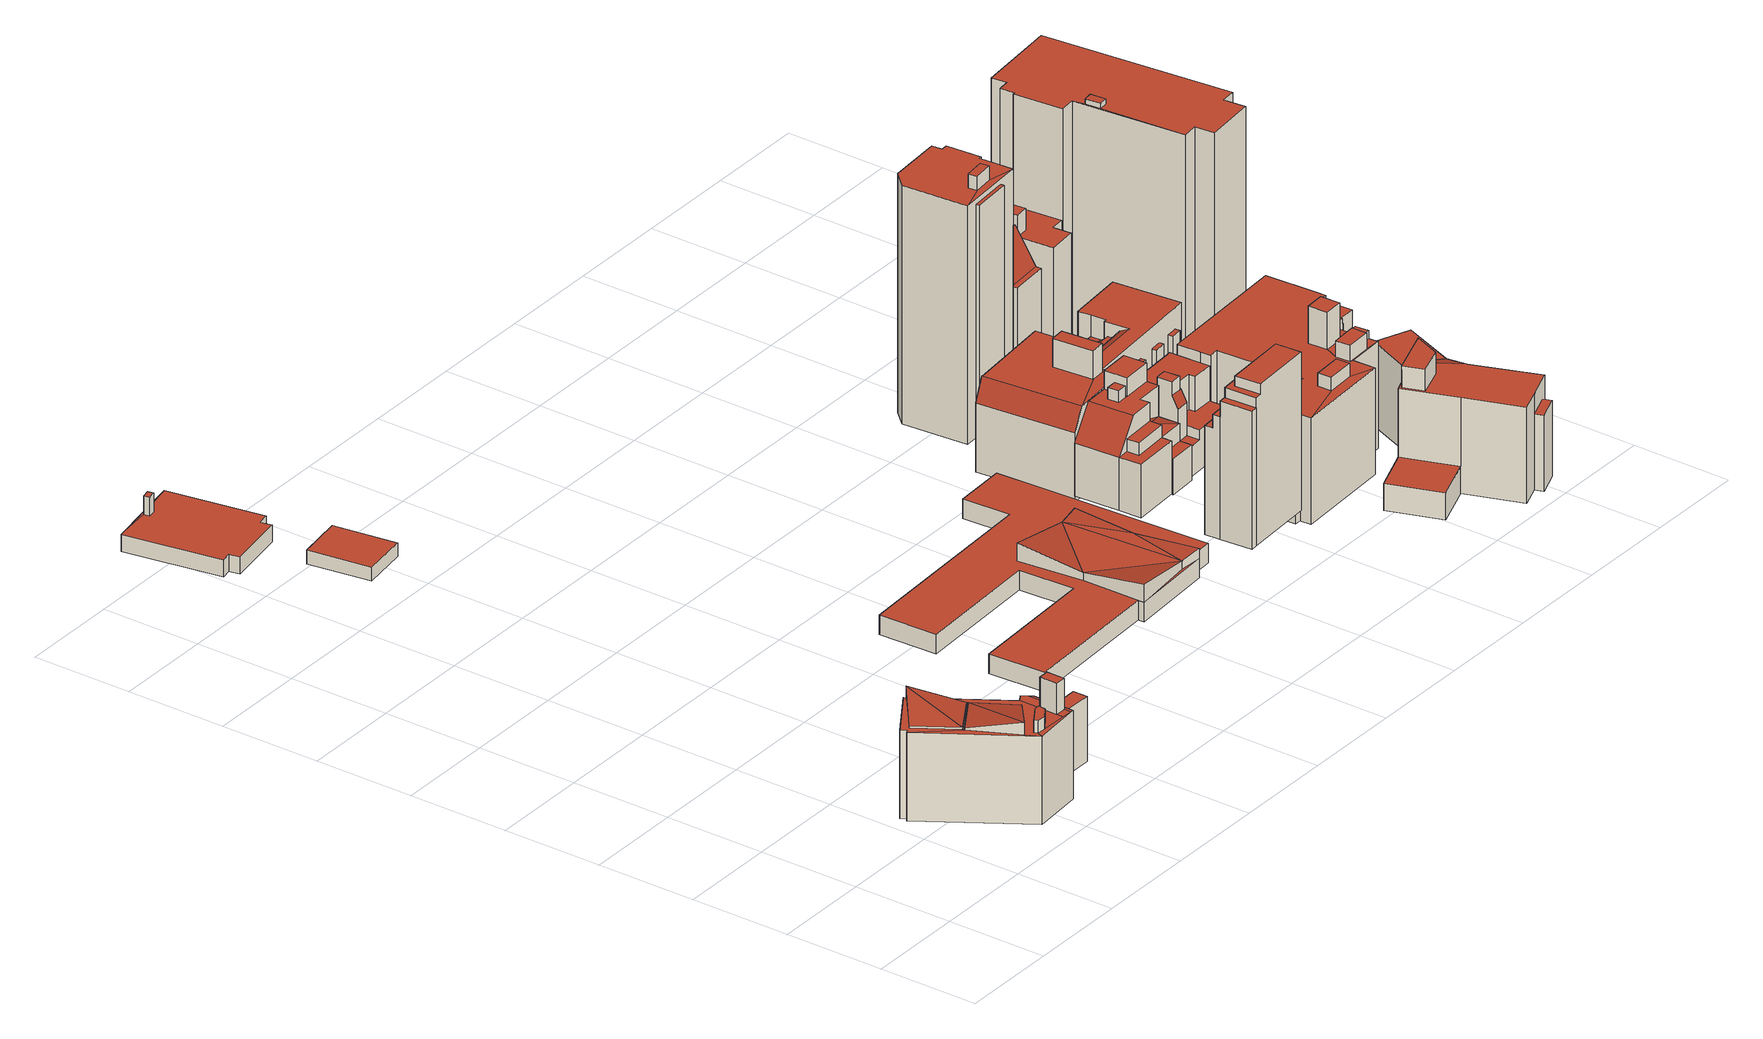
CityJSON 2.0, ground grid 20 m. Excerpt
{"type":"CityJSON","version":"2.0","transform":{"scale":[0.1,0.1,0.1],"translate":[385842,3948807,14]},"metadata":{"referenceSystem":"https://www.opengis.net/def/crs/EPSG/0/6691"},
"CityObjects":{
"building1":{"type":"Building","attributes":{"延べ面積換算係数":"1","大字・町コード":"46","町・丁目コード":"2","13+区市町村コード+大字・町コード+町・丁目コード":"13101046002","class":"3002","usage":"421","measuredHeight":23.8,"storeysAboveGround":5,"storeysBelowGround":0,"RiverFloodingRiskAttribute.description":"10","RiverFloodingRiskAttribute.rank":"1","RiverFloodingRiskAttribute.depth":0.02,"RiverFloodingRiskAttribute.adminType":"2","RiverFloodingRiskAttribute.scale":"2","LandSlideRiskAttribute.description":"1","LandSlideRiskAttribute.areaType":"2","BuildingDetailAttribute.buildingRoofEdgeArea":326.49,"BuildingDetailAttribute.fireproofStructureType":"1001","BuildingDetailAttribute.urbanPlanType":"21","BuildingDetailAttribute.areaClassificationType":"22","BuildingDetailAttribute.districtsAndZonesType":"10","BuildingDetailAttribute.landUseType":"214","BuildingDetailAttribute.detailedUsage":"1110","BuildingDetailAttribute.specifiedBuildingCoverageRate":80,"BuildingDetailAttribute.specifiedFloorAreaRate":500,"BuildingDetailAttribute.surveyYear":2021,"BuildingIDAttribute.prefecture":"13","BuildingIDAttribute.city":"13101"},"address":[{"country":"日本","locality":"東京都千代田区永田町二丁目"}],"geometry":[{"type":"Solid","lod":"2","boundaries":[[[[0,1,2,3,4,5,6,7,8]],[[9,10,11]],[[12,13,14,15]],[[16,17,18,19,20,21]],[[22,23,24,25,21,20,26,27,28,29,19,18,30,31,32,33,34,35,36,37,38,39,40]],[[41,42,43]],[[17,44,30,18]],[[10,45,11]],[[37,23,22,38]],[[46,47,48,49,50,51]],[[52,41,43]],[[37,36,21,25]],[[53,54,32,31,55]],[[53,55,44,17,16,56]],[[11,45,24,23]],[[31,12,15,55]],[[1,32,54,2]],[[50,27,26,51]],[[44,14,13,30]],[[41,52,39,38]],[[51,26,20,46]],[[5,21,36,6]],[[8,34,33,0]],[[55,15,14,44]],[[6,36,35,7]],[[3,56,16,4]],[[4,16,21,5]],[[0,33,32,1]],[[42,41,38,22]],[[45,10,25,24]],[[2,54,53,56,3]],[[9,11,23,37]],[[52,43,40,39]],[[48,29,28,49]],[[7,35,34,8]],[[49,28,27,50]],[[43,42,22,40]],[[46,20,19,47]],[[30,13,12,31]],[[47,19,29,48]],[[10,9,37,25]]]],"semantics":{"surfaces":[{"type":"GroundSurface"},{"type":"RoofSurface"},{"type":"WallSurface"}],"values":[[0,1,1,1,1,1,1,1,1,1,1,1,1,1,2,2,2,2,2,2,2,2,2,2,2,2,2,2,2,2,2,2,2,2,2,2,2,2,2,2,2]]}}]},
"building2":{"type":"Building","attributes":{"class":"9999","usage":"461","measuredHeight":-9999,"storeysAboveGround":9999,"storeysBelowGround":9999,"LandSlideRiskAttribute.description":"1","LandSlideRiskAttribute.areaType":"2","BuildingDetailAttribute.buildingRoofEdgeArea":-9999,"BuildingDetailAttribute.fireproofStructureType":"1011","BuildingDetailAttribute.urbanPlanType":"21","BuildingDetailAttribute.areaClassificationType":"22","BuildingDetailAttribute.districtsAndZonesType":"10","BuildingDetailAttribute.landUseType":"214","BuildingDetailAttribute.detailedUsage":"0","BuildingDetailAttribute.specifiedBuildingCoverageRate":80,"BuildingDetailAttribute.specifiedFloorAreaRate":500,"BuildingDetailAttribute.surveyYear":"0001","BuildingIDAttribute.prefecture":"13","BuildingIDAttribute.city":"13101"},"geometry":[{"type":"Solid","lod":"2","boundaries":[[[[57,58,59,60]],[[61,62,63,64]],[[57,64,63,58]],[[58,63,62,59]],[[59,62,61,60]],[[60,61,64,57]]]],"semantics":{"surfaces":[{"type":"GroundSurface"},{"type":"RoofSurface"},{"type":"WallSurface"}],"values":[[0,1,2,2,2,2]]}}]},
"building3":{"type":"Building","attributes":{"延べ面積換算係数":"1","大字・町コード":"46","町・丁目コード":"2","13+区市町村コード+大字・町コード+町・丁目コード":"13101046002","class":"3001","usage":"421","measuredHeight":7.1,"storeysAboveGround":1,"storeysBelowGround":0,"BuildingDetailAttribute.buildingRoofEdgeArea":342.75,"BuildingDetailAttribute.fireproofStructureType":"1001","BuildingDetailAttribute.urbanPlanType":"21","BuildingDetailAttribute.areaClassificationType":"22","BuildingDetailAttribute.districtsAndZonesType":"10","BuildingDetailAttribute.landUseType":"214","BuildingDetailAttribute.detailedUsage":"1110","BuildingDetailAttribute.specifiedBuildingCoverageRate":80,"BuildingDetailAttribute.specifiedFloorAreaRate":500,"BuildingDetailAttribute.surveyYear":2021,"BuildingIDAttribute.prefecture":"13","BuildingIDAttribute.city":"13101"},"address":[{"country":"日本","locality":"東京都千代田区永田町二丁目"}],"geometry":[{"type":"Solid","lod":"2","boundaries":[[[[65,66,67,68,69,70,71,72]],[[73,74,75,76]],[[77,78,79,80,81,82,83,84,85,86,87,88]],[[81,80,77,88]],[[80,75,74,77]],[[81,68,67,82]],[[86,71,70,87]],[[79,76,75,80]],[[84,65,72,85]],[[87,70,69,88]],[[77,74,73,78]],[[83,66,65,84]],[[85,72,71,86]],[[82,67,66,83]],[[88,69,68,81]],[[78,73,76,79]]]],"semantics":{"surfaces":[{"type":"GroundSurface"},{"type":"RoofSurface"},{"type":"WallSurface"}],"values":[[0,1,1,1,2,2,2,2,2,2,2,2,2,2,2,2]]}}]},
"building4":{"type":"Building","attributes":{"延べ面積換算係数":"1","説明注記":"倉庫","大字・町コード":"46","町・丁目コード":"2","13+区市町村コード+大字・町コード+町・丁目コード":"13101046002","class":"3001","usage":"421","measuredHeight":3.1,"storeysAboveGround":1,"storeysBelowGround":0,"BuildingDetailAttribute.buildingRoofEdgeArea":96.54,"BuildingDetailAttribute.fireproofStructureType":"1001","BuildingDetailAttribute.urbanPlanType":"21","BuildingDetailAttribute.areaClassificationType":"22","BuildingDetailAttribute.districtsAndZonesType":"10","BuildingDetailAttribute.landUseType":"214","BuildingDetailAttribute.detailedUsage":"1110","BuildingDetailAttribute.specifiedBuildingCoverageRate":80,"BuildingDetailAttribute.specifiedFloorAreaRate":500,"BuildingDetailAttribute.surveyYear":2021,"BuildingIDAttribute.prefecture":"13","BuildingIDAttribute.city":"13101"},"address":[{"country":"日本","locality":"東京都千代田区永田町二丁目"}],"geometry":[{"type":"Solid","lod":"2","boundaries":[[[[89,90,91,92]],[[93,94,95,96]],[[92,93,96,89]],[[90,95,94,91]],[[89,96,95,90]],[[91,94,93,92]]]],"semantics":{"surfaces":[{"type":"GroundSurface"},{"type":"RoofSurface"},{"type":"WallSurface"}],"values":[[0,1,2,2,2,2]]}}]},
"building5":{"type":"Building","attributes":{"延べ面積換算係数":"1","大字・町コード":"46","町・丁目コード":"2","13+区市町村コード+大字・町コード+町・丁目コード":"13101046002","class":"3001","usage":"421","measuredHeight":7.5,"storeysAboveGround":1,"storeysBelowGround":0,"RiverFloodingRiskAttribute.description":"10","RiverFloodingRiskAttribute.rank":"1","RiverFloodingRiskAttribute.depth":0.05,"RiverFloodingRiskAttribute.adminType":"2","RiverFloodingRiskAttribute.scale":"2","LandSlideRiskAttribute.description":"1","LandSlideRiskAttribute.areaType":"1","BuildingDetailAttribute.buildingRoofEdgeArea":1543.35,"BuildingDetailAttribute.fireproofStructureType":"1001","BuildingDetailAttribute.urbanPlanType":"21","BuildingDetailAttribute.areaClassificationType":"22","BuildingDetailAttribute.districtsAndZonesType":"10","BuildingDetailAttribute.landUseType":"214","BuildingDetailAttribute.detailedUsage":"1110","BuildingDetailAttribute.specifiedBuildingCoverageRate":80,"BuildingDetailAttribute.specifiedFloorAreaRate":500,"BuildingDetailAttribute.surveyYear":2021,"BuildingIDAttribute.prefecture":"13","BuildingIDAttribute.city":"13101"},"address":[{"country":"日本","locality":"東京都千代田区永田町二丁目"}],"geometry":[{"type":"Solid","lod":"2","boundaries":[[[[97,98,99,100,101,102,103,104,105,106,107,108,109,110]],[[111,112,113]],[[114,112,111]],[[115,116,117,118,119,120,121,122,123,124,125,126,127,128,129,130,131,132,133]],[[134,113,112]],[[135,111,136]],[[137,136,113]],[[138,121,127]],[[136,111,113]],[[99,131,130,100]],[[137,127,126,136]],[[107,118,117,108]],[[106,119,118,107]],[[136,126,125,135]],[[135,125,124,111]],[[113,138,127,137]],[[100,130,129,101]],[[114,123,122,112]],[[98,132,131,99]],[[97,133,132,98]],[[101,129,128,102]],[[134,121,138,113]],[[104,121,120,105]],[[102,128,127,103]],[[111,124,123,114]],[[105,120,119,106]],[[108,117,116,109]],[[112,122,121,134]],[[103,127,121,104]],[[109,116,115,110]],[[110,115,133,97]]]],"semantics":{"surfaces":[{"type":"GroundSurface"},{"type":"RoofSurface"},{"type":"WallSurface"}],"values":[[0,1,1,1,1,1,1,1,1,2,2,2,2,2,2,2,2,2,2,2,2,2,2,2,2,2,2,2,2,2,2]]}}]},
"building6":{"type":"Building","attributes":{"延べ面積換算係数":"1","大字・町コード":"46","町・丁目コード":"2","13+区市町村コード+大字・町コード+町・丁目コード":"13101046002","class":"3002","usage":"412","measuredHeight":31.6,"storeysAboveGround":10,"storeysBelowGround":0,"RiverFloodingRiskAttribute.description":"10","RiverFloodingRiskAttribute.rank":"1","RiverFloodingRiskAttribute.depth":0.1,"RiverFloodingRiskAttribute.adminType":"2","RiverFloodingRiskAttribute.scale":"2","BuildingDetailAttribute.buildingRoofEdgeArea":151.78,"BuildingDetailAttribute.fireproofStructureType":"1001","BuildingDetailAttribute.urbanPlanType":"21","BuildingDetailAttribute.areaClassificationType":"22","BuildingDetailAttribute.districtsAndZonesType":"10","BuildingDetailAttribute.landUseType":"211","BuildingDetailAttribute.detailedUsage":"1320","BuildingDetailAttribute.specifiedBuildingCoverageRate":80,"BuildingDetailAttribute.specifiedFloorAreaRate":500,"BuildingDetailAttribute.surveyYear":2021,"BuildingIDAttribute.prefecture":"13","BuildingIDAttribute.city":"13101"},"address":[{"country":"日本","locality":"東京都千代田区永田町二丁目"}],"geometry":[{"type":"Solid","lod":"2","boundaries":[[[[139,140,141,142,143,144]],[[145,146,147,148]],[[149,150,151,152,153]],[[154,155,156,157]],[[158,159,160,161,162,163]],[[164,165,166,167]],[[161,151,150,156,162]],[[148,159,158,145]],[[156,155,163,162]],[[146,143,142,166,165,152,151,161,160,147]],[[144,155,154,139]],[[153,152,165,164]],[[147,160,159,148]],[[139,154,157,149,140]],[[163,155,144,143,146,145,158]],[[149,157,156,150]],[[153,164,167,141,140,149]],[[141,167,166,142]]]],"semantics":{"surfaces":[{"type":"GroundSurface"},{"type":"RoofSurface"},{"type":"WallSurface"}],"values":[[0,1,1,1,1,1,2,2,2,2,2,2,2,2,2,2,2,2]]}}]},
"building7":{"type":"Building","attributes":{"延べ面積換算係数":"1","大字・町コード":"46","町・丁目コード":"2","13+区市町村コード+大字・町コード+町・丁目コード":"13101046002","class":"3002","usage":"401","measuredHeight":20.5,"storeysAboveGround":5,"storeysBelowGround":0,"RiverFloodingRiskAttribute.description":"10","RiverFloodingRiskAttribute.rank":"1","RiverFloodingRiskAttribute.depth":0.28,"RiverFloodingRiskAttribute.adminType":"2","RiverFloodingRiskAttribute.scale":"2","BuildingDetailAttribute.buildingRoofEdgeArea":207.18,"BuildingDetailAttribute.fireproofStructureType":"1001","BuildingDetailAttribute.urbanPlanType":"21","BuildingDetailAttribute.areaClassificationType":"22","BuildingDetailAttribute.districtsAndZonesType":"10","BuildingDetailAttribute.landUseType":"212","BuildingDetailAttribute.detailedUsage":"1210","BuildingDetailAttribute.specifiedBuildingCoverageRate":80,"BuildingDetailAttribute.specifiedFloorAreaRate":500,"BuildingDetailAttribute.surveyYear":2021,"BuildingIDAttribute.prefecture":"13","BuildingIDAttribute.city":"13101"},"address":[{"country":"日本","locality":"東京都千代田区永田町二丁目"}],"geometry":[{"type":"Solid","lod":"2","boundaries":[[[[168,169,170,171,172,173,174,175,176]],[[177,178,179,180]],[[181,182,183,184]],[[185,186,187,188,189,190,191,192,193,194,195,196]],[[197,198,199,200]],[[201,202,203,204,205,206]],[[202,207,208]],[[190,189,194,193]],[[209,205,196,195]],[[210,211,212,213,214,215]],[[207,216,208]],[[217,208,216]],[[179,191,190,180]],[[198,197,203,202]],[[185,196,205,204,200,199]],[[184,189,188,181]],[[169,214,201,206,170]],[[180,190,193,177]],[[170,206,205,171]],[[212,207,202,213]],[[178,192,191,179]],[[168,215,214,169]],[[202,201,214,213]],[[177,193,192,178]],[[176,210,215,168]],[[183,194,189,184]],[[210,176,175,174,173,182,181,188,187,216,207,212,211]],[[202,208,217,186,185,199,198]],[[171,205,209,172]],[[186,217,216,187]],[[172,209,195,194,183,182,173]],[[197,200,204,203]]]],"semantics":{"surfaces":[{"type":"GroundSurface"},{"type":"RoofSurface"},{"type":"WallSurface"}],"values":[[0,1,1,1,1,1,1,1,1,1,1,1,2,2,2,2,2,2,2,2,2,2,2,2,2,2,2,2,2,2,2,2]]}}]},
"building8":{"type":"Building","attributes":{"延べ面積換算係数":"1","大字・町コード":"46","町・丁目コード":"2","13+区市町村コード+大字・町コード+町・丁目コード":"13101046002","class":"9999","usage":"412","measuredHeight":50.4,"storeysAboveGround":14,"storeysBelowGround":0,"RiverFloodingRiskAttribute.description":"10","RiverFloodingRiskAttribute.rank":"1","RiverFloodingRiskAttribute.depth":0.03,"RiverFloodingRiskAttribute.adminType":"2","RiverFloodingRiskAttribute.scale":"2","BuildingDetailAttribute.buildingRoofEdgeArea":264.76,"BuildingDetailAttribute.fireproofStructureType":"1001","BuildingDetailAttribute.urbanPlanType":"21","BuildingDetailAttribute.areaClassificationType":"22","BuildingDetailAttribute.districtsAndZonesType":"10","BuildingDetailAttribute.landUseType":"211","BuildingDetailAttribute.detailedUsage":"1320","BuildingDetailAttribute.specifiedBuildingCoverageRate":80,"BuildingDetailAttribute.specifiedFloorAreaRate":500,"BuildingDetailAttribute.surveyYear":2021,"BuildingIDAttribute.prefecture":"13","BuildingIDAttribute.city":"13101"},"address":[{"country":"日本","locality":"東京都千代田区永田町二丁目"}],"geometry":[{"type":"Solid","lod":"2","boundaries":[[[[218,219,220,221,222,223,224,225,226,227,228,229,230,231,232,233,234]],[[235,236,237,238]],[[239,240,241,242,243,244,245,246,247,248,249,250,251]],[[244,241,240,245]],[[252,253,254,255]],[[256,257,258,259]],[[228,250,249,229]],[[230,248,247,231]],[[221,236,235,222]],[[255,243,242,252]],[[220,245,240,225,224,237,236,221]],[[232,246,245,220,219,258,257,233]],[[233,257,256,234]],[[223,238,237,224]],[[218,259,258,219]],[[231,247,246,232]],[[253,241,244,254]],[[227,251,250,228]],[[254,244,243,255]],[[229,249,248,230]],[[226,239,251,227]],[[222,235,238,223]],[[252,242,241,253]],[[225,240,239,226]],[[234,256,259,218]]]],"semantics":{"surfaces":[{"type":"GroundSurface"},{"type":"RoofSurface"},{"type":"WallSurface"}],"values":[[0,1,1,1,1,1,2,2,2,2,2,2,2,2,2,2,2,2,2,2,2,2,2,2,2]]}}]},
"building9":{"type":"Building","attributes":{"延べ面積換算係数":"1","大字・町コード":"46","町・丁目コード":"2","13+区市町村コード+大字・町コード+町・丁目コード":"13101046002","class":"3002","usage":"401","measuredHeight":17.7,"storeysAboveGround":4,"storeysBelowGround":0,"RiverFloodingRiskAttribute.description":"10","RiverFloodingRiskAttribute.rank":"2","RiverFloodingRiskAttribute.depth":0.89,"RiverFloodingRiskAttribute.adminType":"2","RiverFloodingRiskAttribute.scale":"2","BuildingDetailAttribute.buildingRoofEdgeArea":170.8,"BuildingDetailAttribute.fireproofStructureType":"1001","BuildingDetailAttribute.urbanPlanType":"21","BuildingDetailAttribute.areaClassificationType":"22","BuildingDetailAttribute.districtsAndZonesType":"10","BuildingDetailAttribute.landUseType":"212","BuildingDetailAttribute.detailedUsage":"1210","BuildingDetailAttribute.specifiedBuildingCoverageRate":80,"BuildingDetailAttribute.specifiedFloorAreaRate":500,"BuildingDetailAttribute.surveyYear":2021,"BuildingIDAttribute.prefecture":"13","BuildingIDAttribute.city":"13101"},"address":[{"country":"日本","locality":"東京都千代田区永田町二丁目"}],"geometry":[{"type":"Solid","lod":"2","boundaries":[[[[260,261,262,263,264,265,266,267]],[[268,269,270,271]],[[272,273,274,275,276,277,278]],[[279,280,281,282,283,284,285,286,287,288,289,290,291,292]],[[288,293,294,289]],[[295,283,282,296,297]],[[298,299,300,301]],[[262,279,292,263]],[[270,281,280,271]],[[267,266,294,293]],[[266,265,290,289,294]],[[299,298,274,295,297]],[[284,283,295,274,273]],[[264,291,290,265]],[[300,261,260,276,275,301]],[[278,277,287,286]],[[273,272,285,284]],[[301,275,274,298]],[[276,260,267,293,288,287,277]],[[272,278,286,285]],[[268,296,282,269]],[[297,296,268,271,280,279,262,261,300,299]],[[291,264,263,292]],[[269,282,281,270]]]],"semantics":{"surfaces":[{"type":"GroundSurface"},{"type":"RoofSurface"},{"type":"WallSurface"}],"values":[[0,1,1,1,1,1,1,2,2,2,2,2,2,2,2,2,2,2,2,2,2,2,2,2]]}}]},
"building10":{"type":"Building","attributes":{"延べ面積換算係数":"1","大字・町コード":"46","町・丁目コード":"2","13+区市町村コード+大字・町コード+町・丁目コード":"13101046002","class":"3002","usage":"401","measuredHeight":23.8,"storeysAboveGround":6,"storeysBelowGround":1,"RiverFloodingRiskAttribute.description":"10","RiverFloodingRiskAttribute.rank":"2","RiverFloodingRiskAttribute.depth":0.59,"RiverFloodingRiskAttribute.adminType":"2","RiverFloodingRiskAttribute.scale":"2","BuildingDetailAttribute.buildingRoofEdgeArea":645.69,"BuildingDetailAttribute.fireproofStructureType":"1001","BuildingDetailAttribute.urbanPlanType":"21","BuildingDetailAttribute.areaClassificationType":"22","BuildingDetailAttribute.districtsAndZonesType":"10","BuildingDetailAttribute.landUseType":"212","BuildingDetailAttribute.detailedUsage":"1210","BuildingDetailAttribute.specifiedBuildingCoverageRate":80,"BuildingDetailAttribute.specifiedFloorAreaRate":500,"BuildingDetailAttribute.surveyYear":2021,"BuildingIDAttribute.prefecture":"13","BuildingIDAttribute.city":"13101"},"address":[{"country":"日本","locality":"東京都千代田区永田町二丁目"}],"geometry":[{"type":"Solid","lod":"2","boundaries":[[[[302,303,304,305,306,307,308,309,310,311,312,313,314,315,316,317,318,319,320,321,322,323,324,325,326]],[[327,328,329,330,331]],[[332,333,334,335,336,337,338,339]],[[340,329,328,338,337]],[[341,342,343,344]],[[345,346,347,348]],[[349,350,351,352,353,354,355,356,357,358,359,360,361,362,363,364,365,366,367,368,369,370]],[[371,372,373,374]],[[375,376,377,378]],[[370,369,379,380]],[[352,357,356,353]],[[381,382,383,384]],[[311,337,336,312]],[[346,345,355,354]],[[332,339,328,327]],[[382,351,350,308,307,383]],[[322,342,341,323]],[[324,344,343,321,320,378,377,317,316,363,362,361,360,359,358,304,303,374,373,325]],[[312,336,335,313]],[[323,341,344,324]],[[331,379,369,368,333,332,327]],[[308,350,349,370,380,330,329,340,310,309]],[[314,365,364,315]],[[304,358,357,305]],[[347,346,354,353]],[[348,347,353,356]],[[325,373,372,326]],[[315,364,363,316]],[[379,331,330,380]],[[321,343,342,322]],[[345,348,356,355]],[[302,371,374,303]],[[306,384,383,307]],[[381,384,306,305,357,352]],[[311,310,340,337]],[[317,377,376,318]],[[367,334,333,368]],[[318,376,375,319]],[[313,335,366,365,314]],[[338,328,339]],[[382,381,352,351]],[[326,372,371,302]],[[319,375,378,320]],[[366,335,334,367]]]],"semantics":{"surfaces":[{"type":"GroundSurface"},{"type":"RoofSurface"},{"type":"WallSurface"}],"values":[[0,1,1,1,1,1,1,1,1,1,1,1,2,2,2,2,2,2,2,2,2,2,2,2,2,2,2,2,2,2,2,2,2,2,2,2,2,2,2,2,2,2,2,2]]}}]},
"building11":{"type":"Building","attributes":{"延べ面積換算係数":"0.8","大字・町コード":"46","町・丁目コード":"2","13+区市町村コード+大字・町コード+町・丁目コード":"13101046002","class":"3002","usage":"413","measuredHeight":29,"storeysAboveGround":8,"storeysBelowGround":1,"RiverFloodingRiskAttribute.description":"10","RiverFloodingRiskAttribute.rank":"1","RiverFloodingRiskAttribute.depth":0.03,"RiverFloodingRiskAttribute.adminType":"2","RiverFloodingRiskAttribute.scale":"2","BuildingDetailAttribute.buildingRoofEdgeArea":159,"BuildingDetailAttribute.fireproofStructureType":"1001","BuildingDetailAttribute.urbanPlanType":"21","BuildingDetailAttribute.areaClassificationType":"22","BuildingDetailAttribute.districtsAndZonesType":"10","BuildingDetailAttribute.landUseType":"211","BuildingDetailAttribute.detailedUsage":"1230","BuildingDetailAttribute.specifiedBuildingCoverageRate":80,"BuildingDetailAttribute.specifiedFloorAreaRate":500,"BuildingDetailAttribute.surveyYear":2021,"BuildingIDAttribute.prefecture":"13","BuildingIDAttribute.city":"13101"},"address":[{"country":"日本","locality":"東京都千代田区永田町二丁目"}],"geometry":[{"type":"Solid","lod":"2","boundaries":[[[[385,386,387,388,389,390,391,392]],[[393,394,395,396]],[[397,398,394,393]],[[399,400,401,402,403,404,405,406,407,408]],[[409,410,398,397]],[[396,395,411,412]],[[397,413,409]],[[414,409,413]],[[415,416,417,418,419,420,421,422,423,424,425,426]],[[398,410,408,407,418,417,391,390,411,395,394]],[[386,426,425,387]],[[410,409,399,408]],[[391,417,416,392]],[[402,423,422,403]],[[404,421,420,405]],[[385,415,426,386]],[[387,425,424,388]],[[414,413,401,400]],[[405,420,419,406]],[[406,419,418,407]],[[392,416,415,385]],[[389,412,411,390]],[[409,414,400,399]],[[402,401,413,397,393,396,412,389,388,424,423]],[[403,422,421,404]]]],"semantics":{"surfaces":[{"type":"GroundSurface"},{"type":"RoofSurface"},{"type":"WallSurface"}],"values":[[0,1,1,1,1,1,1,1,1,2,2,2,2,2,2,2,2,2,2,2,2,2,2,2,2]]}}]},
"building12":{"type":"Building","attributes":{"延べ面積換算係数":"1","大字・町コード":"46","町・丁目コード":"2","13+区市町村コード+大字・町コード+町・丁目コード":"13101046002","class":"3002","usage":"401","measuredHeight":28.7,"storeysAboveGround":4,"storeysBelowGround":0,"RiverFloodingRiskAttribute.description":"10","RiverFloodingRiskAttribute.rank":"1","RiverFloodingRiskAttribute.depth":0.06,"RiverFloodingRiskAttribute.adminType":"2","RiverFloodingRiskAttribute.scale":"2","BuildingDetailAttribute.buildingRoofEdgeArea":831.22,"BuildingDetailAttribute.fireproofStructureType":"1001","BuildingDetailAttribute.urbanPlanType":"21","BuildingDetailAttribute.areaClassificationType":"22","BuildingDetailAttribute.districtsAndZonesType":"10","BuildingDetailAttribute.landUseType":"212","BuildingDetailAttribute.detailedUsage":"1210","BuildingDetailAttribute.specifiedBuildingCoverageRate":80,"BuildingDetailAttribute.specifiedFloorAreaRate":500,"BuildingDetailAttribute.surveyYear":2021,"BuildingIDAttribute.prefecture":"13","BuildingIDAttribute.city":"13101"},"address":[{"country":"日本","locality":"東京都千代田区永田町二丁目"}],"geometry":[{"type":"Solid","lod":"2","boundaries":[[[[427,428,429,430,431,432,433,434,435,436,437,438,439,440,441,442,443,444,445,446,447,448,449,450,451,452]],[[453,454,455,456]],[[457,458,459,460]],[[461,462,463,464]],[[465,466,467,468]],[[469,470,471,472]],[[473,474,475,476]],[[477,478,479,480]],[[481,482,483,484]],[[485,486,487,488,489,490,478,477,491,492,493,494,495,496,480,479,497,498,499,500,501,502,503,504,505,506,507,508,509,510,511,512,513,514,515,516,517,518,519,520]],[[491,496,495,492]],[[489,486,485,490]],[[521,522,523,524]],[[463,493,492,464]],[[452,507,506,427]],[[456,477,480,453]],[[455,491,477,456]],[[479,429,428,501,500,460,459,497]],[[484,487,486,481]],[[433,467,466,434]],[[512,475,474,446,445,513]],[[460,500,499,457]],[[483,488,487,484]],[[515,523,441,440,516]],[[449,510,509,450]],[[469,504,503,470]],[[470,503,502,471]],[[453,480,496,454]],[[450,509,508,451]],[[447,473,476,448]],[[512,511,510,449,448,476,475]],[[457,499,498,458]],[[451,508,507,452]],[[458,498,497,459]],[[454,496,491,455]],[[430,478,490,431]],[[431,490,485,432]],[[438,518,517,439]],[[464,492,495,461]],[[481,486,489,482]],[[443,521,524,444]],[[502,501,428,427,506,505,472,471]],[[482,489,488,483]],[[442,522,521,443]],[[441,523,522,442]],[[444,524,523,515,514,513,445]],[[434,466,465,435]],[[439,517,516,440]],[[461,495,494,462]],[[432,485,520,519,437,436,468,467,433]],[[429,479,478,430]],[[446,474,473,447]],[[462,494,493,463]],[[435,465,468,436]],[[472,505,504,469]],[[437,519,518,438]]]],"semantics":{"surfaces":[{"type":"GroundSurface"},{"type":"RoofSurface"},{"type":"WallSurface"}],"values":[[0,1,1,1,1,1,1,1,1,1,1,1,1,2,2,2,2,2,2,2,2,2,2,2,2,2,2,2,2,2,2,2,2,2,2,2,2,2,2,2,2,2,2,2,2,2,2,2,2,2,2,2,2,2,2,2]]}}]},
"building13":{"type":"Building","attributes":{"延べ面積換算係数":"1","大字・町コード":"46","町・丁目コード":"2","13+区市町村コード+大字・町コード+町・丁目コード":"13101046002","class":"3002","usage":"412","measuredHeight":23.4,"storeysAboveGround":6,"storeysBelowGround":0,"RiverFloodingRiskAttribute.description":"10","RiverFloodingRiskAttribute.rank":"1","RiverFloodingRiskAttribute.depth":0.14,"RiverFloodingRiskAttribute.adminType":"2","RiverFloodingRiskAttribute.scale":"2","LandSlideRiskAttribute.description":"1","LandSlideRiskAttribute.areaType":"2","BuildingDetailAttribute.buildingRoofEdgeArea":480.5,"BuildingDetailAttribute.fireproofStructureType":"1001","BuildingDetailAttribute.urbanPlanType":"21","BuildingDetailAttribute.areaClassificationType":"22","BuildingDetailAttribute.districtsAndZonesType":"10","BuildingDetailAttribute.landUseType":"211","BuildingDetailAttribute.detailedUsage":"1320","BuildingDetailAttribute.specifiedBuildingCoverageRate":80,"BuildingDetailAttribute.specifiedFloorAreaRate":500,"BuildingDetailAttribute.surveyYear":2021,"BuildingIDAttribute.prefecture":"13","BuildingIDAttribute.city":"13101"},"address":[{"country":"日本","locality":"東京都千代田区永田町二丁目"}],"geometry":[{"type":"Solid","lod":"2","boundaries":[[[[525,526,527,528,529,530,531,532,533,534,535,536,537]],[[538,539,540,541,542,543,544,545,546,547,548,549]],[[550,551,552,539,553,554]],[[545,551,550,546]],[[555,552,551,556]],[[538,553,539]],[[557,558,559,560]],[[561,562,563,564]],[[565,566,567,568]],[[537,557,543,542,525]],[[528,527,563,562]],[[554,565,568,547,546,550]],[[540,539,529,528,562,561]],[[568,567,548,547]],[[567,566,549,548]],[[554,553,538,549,566,565]],[[534,533,544,543,557,560]],[[531,530,555,556]],[[539,552,555,530,529]],[[545,532,531,556,551]],[[541,540,561,564]],[[537,536,558,557]],[[536,535,559,558]],[[533,532,545,544]],[[526,525,542,541,564]],[[527,526,564,563]],[[535,534,560,559]]]],"semantics":{"surfaces":[{"type":"GroundSurface"},{"type":"RoofSurface"},{"type":"WallSurface"}],"values":[[0,1,1,1,1,1,1,1,1,2,2,2,2,2,2,2,2,2,2,2,2,2,2,2,2,2,2]]}}]},
"building14":{"type":"Building","attributes":{"延べ面積換算係数":"0.8","大字・町コード":"46","町・丁目コード":"2","13+区市町村コード+大字・町コード+町・丁目コード":"13101046002","class":"3002","usage":"401","measuredHeight":32.5,"storeysAboveGround":9,"storeysBelowGround":0,"RiverFloodingRiskAttribute.description":"10","RiverFloodingRiskAttribute.rank":"1","RiverFloodingRiskAttribute.depth":0.03,"RiverFloodingRiskAttribute.adminType":"2","RiverFloodingRiskAttribute.scale":"2","BuildingDetailAttribute.buildingRoofEdgeArea":192.09,"BuildingDetailAttribute.fireproofStructureType":"1001","BuildingDetailAttribute.urbanPlanType":"21","BuildingDetailAttribute.areaClassificationType":"22","BuildingDetailAttribute.districtsAndZonesType":"10","BuildingDetailAttribute.landUseType":"212","BuildingDetailAttribute.detailedUsage":"1210","BuildingDetailAttribute.specifiedBuildingCoverageRate":80,"BuildingDetailAttribute.specifiedFloorAreaRate":500,"BuildingDetailAttribute.surveyYear":2021,"BuildingIDAttribute.prefecture":"13","BuildingIDAttribute.city":"13101"},"address":[{"country":"日本","locality":"東京都千代田区永田町二丁目"}],"geometry":[{"type":"Solid","lod":"2","boundaries":[[[[569,570,571,572,573,574]],[[575,576,577,578,579,580,581,582,583,584,585,586,587,588,589,590]],[[591,592,593,594]],[[595,596,597,598]],[[599,600,601,602,603]],[[604,605,606,607]],[[580,579,604,607]],[[597,585,584,598]],[[577,569,574,602,601,578]],[[581,580,607,606]],[[598,584,583,595]],[[571,575,590,572]],[[597,596,582,581,606,605,599,603,573,572,590,589,593,592,586,585]],[[573,603,602,574]],[[570,576,575,571]],[[593,589,588,594]],[[569,577,576,570]],[[595,583,582,596]],[[605,604,600,599]],[[591,587,586,592]],[[594,588,587,591]],[[600,604,579,578,601]]]],"semantics":{"surfaces":[{"type":"GroundSurface"},{"type":"RoofSurface"},{"type":"WallSurface"}],"values":[[0,1,1,1,1,1,2,2,2,2,2,2,2,2,2,2,2,2,2,2,2,2]]}}]},
"building15":{"type":"Building","attributes":{"延べ面積換算係数":"1","大字・町コード":"46","町・丁目コード":"2","13+区市町村コード+大字・町コード+町・丁目コード":"13101046002","class":"3002","usage":"412","measuredHeight":53.3,"storeysAboveGround":14,"storeysBelowGround":1,"RiverFloodingRiskAttribute.description":"10","RiverFloodingRiskAttribute.rank":"2","RiverFloodingRiskAttribute.depth":0.86,"RiverFloodingRiskAttribute.adminType":"2","RiverFloodingRiskAttribute.scale":"2","BuildingDetailAttribute.buildingRoofEdgeArea":719.54,"BuildingDetailAttribute.fireproofStructureType":"1001","BuildingDetailAttribute.urbanPlanType":"21","BuildingDetailAttribute.areaClassificationType":"22","BuildingDetailAttribute.districtsAndZonesType":"10","BuildingDetailAttribute.landUseType":"211","BuildingDetailAttribute.detailedUsage":"1320","BuildingDetailAttribute.specifiedBuildingCoverageRate":80,"BuildingDetailAttribute.specifiedFloorAreaRate":500,"BuildingDetailAttribute.surveyYear":2021,"BuildingIDAttribute.prefecture":"13","BuildingIDAttribute.city":"13101"},"address":[{"country":"日本","locality":"東京都千代田区永田町二丁目"}],"geometry":[{"type":"Solid","lod":"2","boundaries":[[[[608,609,610,611,612,613,614,615,616,617,618,619,620,621]],[[622,623,624,625,626,627,628,629,630,631,632,633,634,635,636,637,638,639]],[[640,641,642,643]],[[626,625,622,639]],[[612,638,637,613]],[[610,626,639,611]],[[614,636,635,615]],[[640,622,625,641]],[[621,629,628,608]],[[620,630,629,621]],[[616,634,633,617]],[[609,627,626,610]],[[613,637,636,614]],[[619,631,630,620]],[[642,624,623,643]],[[618,632,631,619]],[[608,628,627,609]],[[611,639,638,612]],[[615,635,634,616]],[[641,625,624,642]],[[617,633,632,618]],[[643,623,622,640]]]],"semantics":{"surfaces":[{"type":"GroundSurface"},{"type":"RoofSurface"},{"type":"WallSurface"}],"values":[[0,1,1,1,2,2,2,2,2,2,2,2,2,2,2,2,2,2,2,2,2,2]]}}]}
},
"vertices":[
[327,336,4],[436,168,4],[450,177,4],[463,157,4],[463,74,4],[361,65,4],[234,261,4],[240,265,4],[233,275,4],[300,186,184],[347,93,205],[374,232,184],[436,125,242],[435,89,242],[457,89,242],[457,125,242],[463,74,180],[457,74,180],[435,75,180],[384,77,180],[367,78,180],[361,65,180],[372,234,180],[374,232,180],[421,153,180],[347,93,180],[363,85,180],[397,107,180],[408,107,180],[406,92,180],[435,89,180],[436,125,180],[436,168,180],[327,336,180],[233,275,180],[240,265,180],[234,261,180],[300,186,180],[299,189,180],[250,267,180],[326,329,180],[299,189,184],[372,234,184],[326,329,206],[457,89,180],[421,153,184],[367,78,204],[384,77,204],[406,92,204],[408,107,204],[397,107,204],[363,85,204],[250,267,184],[458,166,180],[450,177,180],[457,125,180],[463,157,180],
[579,129,4],[464,130,4],[464,158,4],[579,158,4],[579,158,134],[464,158,134],[464,130,134],[579,129,134],
[67,1557,127],[63,1579,127],[43,1575,127],[9,1768,127],[173,1796,127],[206,1603,127],[183,1599,127],[187,1577,127],[104,1768,198],[102,1780,198],[86,1777,198],[88,1765,198],[102,1780,161],[104,1768,161],[88,1765,161],[86,1777,161],[9,1768,161],[43,1575,161],[63,1579,161],[67,1557,161],[187,1577,161],[183,1599,161],[206,1603,161],[173,1796,161],
[178,1359,129],[160,1484,129],[254,1498,129],[272,1372,129],[272,1372,156],[254,1498,156],[160,1484,156],[178,1359,156],
[552,551,124],[960,571,124],[955,667,124],[1061,672,124],[1082,237,124],[1031,234,124],[1032,220,124],[855,208,124],[855,221,124],[562,207,124],[556,321,124],[822,334,124],[816,446,124],[557,434,124],[971,467,179],[854,337,179],[985,222,179],[840,468,199],[557,434,163],[816,446,163],[822,334,163],[556,321,163],[562,207,163],[855,221,163],[855,208,163],[854,337,163],[840,468,163],[971,467,163],[1016,473,163],[1012,346,163],[1032,220,163],[1031,234,163],[1082,237,163],[1061,672,163],[955,667,163],[960,571,163],[552,551,163],[855,208,199],[1016,473,183],[1012,346,179],[1032,220,183],[985,222,163],
[1204,233,94],[1200,298,94],[1198,329,94],[1355,339,94],[1361,243,94],[1218,234,94],[1232,235,410],[1361,243,410],[1358,295,410],[1228,287,410],[1200,298,338],[1214,298,338],[1357,307,338],[1356,323,338],[1199,313,338],[1204,233,370],[1218,234,370],[1214,298,370],[1200,298,370],[1232,235,390],[1228,287,390],[1358,295,390],[1357,307,390],[1214,298,390],[1218,234,390],[1199,313,311],[1356,323,311],[1355,339,311],[1198,329,311],
[1242,428,118],[1242,432,118],[1146,427,118],[1144,472,118],[1139,563,118],[1292,570,118],[1296,499,118],[1299,439,118],[1299,431,118],[1228,543,309],[1207,542,309],[1208,520,309],[1229,521,309],[1294,523,323],[1292,570,323],[1231,567,323],[1234,520,323],[1240,477,286],[1239,496,286],[1296,499,286],[1294,523,286],[1234,520,286],[1229,521,286],[1208,520,286],[1207,542,286],[1228,543,286],[1231,567,286],[1183,565,286],[1187,474,286],[1169,448,249],[1241,452,249],[1240,477,249],[1168,473,249],[1242,432,224],[1241,452,224],[1169,448,224],[1168,473,224],[1144,472,224],[1146,427,224],[1298,455,224],[1240,477,243],[1139,563,224],[1299,431,189],[1299,439,189],[1298,455,189],[1241,452,189],[1242,432,189],[1242,428,189],[1296,499,224],[1239,496,243],
[1328,834,119],[1316,833,119],[1317,824,119],[1277,821,119],[1277,813,119],[1197,807,119],[1196,815,119],[1170,813,119],[1160,945,119],[1188,975,119],[1298,983,119],[1300,962,119],[1313,963,119],[1318,892,119],[1312,891,119],[1312,883,119],[1324,884,119],[1277,813,585],[1277,821,585],[1196,815,585],[1197,807,585],[1160,945,595],[1170,813,595],[1222,831,595],[1220,849,595],[1261,853,595],[1263,835,595],[1317,824,595],[1312,891,595],[1318,892,595],[1313,963,595],[1300,962,595],[1298,983,595],[1188,975,595],[1220,849,623],[1222,831,623],[1263,835,623],[1261,853,623],[1324,884,585],[1312,883,585],[1316,833,585],[1328,834,585],
[1428,446,118],[1309,439,118],[1306,507,118],[1296,506,118],[1293,549,118],[1303,550,118],[1302,571,118],[1422,577,118],[1307,478,295],[1330,479,295],[1328,510,295],[1306,509,295],[1382,497,198],[1334,495,198],[1335,468,198],[1337,441,198],[1428,446,198],[1426,485,198],[1383,484,198],[1306,507,268],[1306,509,268],[1328,510,268],[1330,479,268],[1335,480,268],[1334,495,268],[1382,497,268],[1383,484,268],[1426,485,268],[1422,567,268],[1302,560,268],[1303,550,268],[1293,549,268],[1296,506,268],[1422,577,255],[1302,571,255],[1335,468,244],[1307,478,268],[1308,466,244],[1335,468,178],[1308,466,178],[1309,439,178],[1337,441,178],
[1401,618,96],[1400,628,96],[1298,619,96],[1302,586,96],[1153,572,96],[1134,770,96],[1334,789,96],[1340,721,96],[1340,718,96],[1392,723,96],[1391,740,96],[1434,744,96],[1431,769,96],[1547,779,96],[1560,643,96],[1539,641,96],[1540,631,96],[1516,628,96],[1515,639,96],[1486,636,96],[1487,627,96],[1462,624,96],[1461,634,96],[1424,630,96],[1425,620,96],[1431,706,248],[1423,705,248],[1342,697,248],[1345,672,248],[1433,681,248],[1431,706,233],[1430,712,233],[1436,712,233],[1434,744,233],[1391,740,233],[1392,723,233],[1421,726,233],[1423,705,233],[1340,718,233],[1462,624,234],[1487,627,234],[1486,636,234],[1461,634,234],[1282,695,333],[1253,693,333],[1260,612,333],[1289,614,333],[1340,721,276],[1334,789,276],[1155,772,276],[1174,574,276],[1260,612,276],[1253,693,276],[1282,695,276],[1289,614,276],[1302,586,276],[1298,619,276],[1424,630,276],[1486,636,276],[1515,639,276],[1539,641,276],[1560,643,276],[1547,779,276],[1431,769,276],[1434,744,276],[1436,712,276],[1430,712,276],[1435,662,276],[1346,654,276],[1401,618,234],[1425,620,234],[1424,630,234],[1400,628,234],[1516,628,234],[1540,631,234],[1539,641,234],[1515,639,234],[1433,681,266],[1345,672,266],[1174,574,277],[1155,772,277],[1134,770,234],[1153,572,234],
[1351,1035,120],[1375,1037,120],[1375,1043,120],[1406,1046,120],[1424,842,120],[1346,835,120],[1329,1030,120],[1351,1032,120],[1420,894,410],[1342,887,410],[1345,847,340],[1423,853,340],[1417,928,410],[1339,921,410],[1353,983,310],[1352,988,310],[1411,994,310],[1410,1007,310],[1382,1004,310],[1382,1000,310],[1355,998,310],[1355,994,310],[1333,992,310],[1333,981,310],[1353,983,320],[1333,981,320],[1346,835,340],[1424,842,340],[1411,994,320],[1352,988,320],[1351,1035,250],[1351,1032,250],[1329,1030,250],[1333,992,250],[1355,994,250],[1355,998,250],[1382,1000,250],[1382,1004,250],[1410,1007,250],[1406,1046,250],[1375,1043,250],[1375,1037,250],
[1688,392,47],[1669,391,47],[1674,307,47],[1597,303,47],[1599,259,47],[1397,248,47],[1396,271,47],[1384,271,47],[1381,321,47],[1394,322,47],[1393,333,47],[1496,338,47],[1487,514,47],[1467,513,47],[1466,534,47],[1444,533,47],[1441,574,47],[1463,575,47],[1463,581,47],[1764,597,47],[1769,491,47],[1747,490,47],[1748,473,47],[1732,472,47],[1735,407,47],[1688,405,47],[1642,308,292],[1641,339,292],[1589,336,292],[1591,306,292],[1656,353,276],[1657,325,276],[1673,326,276],[1671,354,276],[1640,364,334],[1638,403,334],[1599,401,334],[1601,362,334],[1381,321,212],[1384,271,212],[1396,271,212],[1394,322,212],[1684,405,272],[1662,404,272],[1662,391,272],[1685,392,272],[1769,491,237],[1764,597,237],[1742,596,237],[1747,490,237],[1591,306,260],[1597,303,260],[1674,307,260],[1642,308,260],[1492,274,286],[1550,277,286],[1549,305,286],[1491,302,286],[1397,248,260],[1492,274,260],[1491,302,260],[1549,305,260],[1550,277,260],[1599,259,260],[1589,336,260],[1601,362,260],[1599,401,260],[1638,403,260],[1640,364,260],[1641,339,260],[1673,326,260],[1657,325,260],[1656,353,260],[1671,354,260],[1669,391,260],[1662,391,260],[1662,404,260],[1684,405,260],[1685,392,260],[1688,392,260],[1688,405,260],[1735,407,260],[1732,472,260],[1748,473,260],[1747,490,260],[1742,596,260],[1463,581,260],[1463,575,260],[1466,534,260],[1467,513,260],[1487,514,260],[1496,338,260],[1393,333,260],[1394,322,260],[1441,574,230],[1444,533,230],[1466,534,230],[1463,575,230],
[1692,4,34],[1652,116,34],[1564,83,34],[1527,188,34],[1701,253,34],[1750,371,34],[1819,343,34],[1750,174,34],[1799,44,34],[1785,39,34],[1791,22,34],[1742,3,34],[1736,20,34],[1705,247,225],[1701,253,225],[1614,221,225],[1652,116,225],[1692,4,225],[1736,20,225],[1799,44,225],[1750,174,225],[1710,239,225],[1692,198,225],[1634,178,225],[1620,218,225],[1714,250,221],[1776,237,202],[1706,266,202],[1714,251,221],[1714,251,220],[1750,371,202],[1819,343,202],[1736,20,186],[1742,3,186],[1791,22,186],[1785,39,186],[1614,221,88],[1527,188,88],[1564,83,88],[1652,116,88],[1714,251,268],[1620,218,268],[1634,178,268],[1692,198,268],
[1515,864,103],[1486,861,103],[1489,825,103],[1431,820,103],[1410,1042,103],[1497,1064,103],[1489,825,385],[1486,861,385],[1515,864,385],[1504,980,385],[1446,974,385],[1448,958,385],[1418,955,385],[1419,946,385],[1456,949,385],[1458,934,385],[1420,931,385],[1421,925,385],[1449,928,385],[1452,895,385],[1424,892,385],[1431,820,385],[1449,928,428],[1421,925,428],[1424,892,428],[1452,895,428],[1456,949,418],[1419,946,418],[1420,931,418],[1458,934,418],[1417,971,270],[1446,974,270],[1504,980,270],[1497,1064,270],[1410,1042,270],[1446,974,358],[1417,971,358],[1418,955,358],[1448,958,358],
[1624,618,70],[1620,658,70],[1590,655,70],[1568,881,70],[1536,878,70],[1527,976,70],[1532,977,70],[1529,1006,70],[1552,1008,70],[1549,1039,70],[1717,1055,70],[1754,675,70],[1724,672,70],[1728,628,70],[1573,857,592],[1591,859,592],[1594,828,592],[1576,826,592],[1590,655,592],[1620,658,592],[1624,618,592],[1728,628,592],[1724,672,592],[1754,675,592],[1717,1055,592],[1549,1039,592],[1552,1008,592],[1529,1006,592],[1532,977,592],[1527,976,592],[1536,878,592],[1568,881,592],[1573,857,602],[1576,826,602],[1594,828,602],[1591,859,602]
]}
